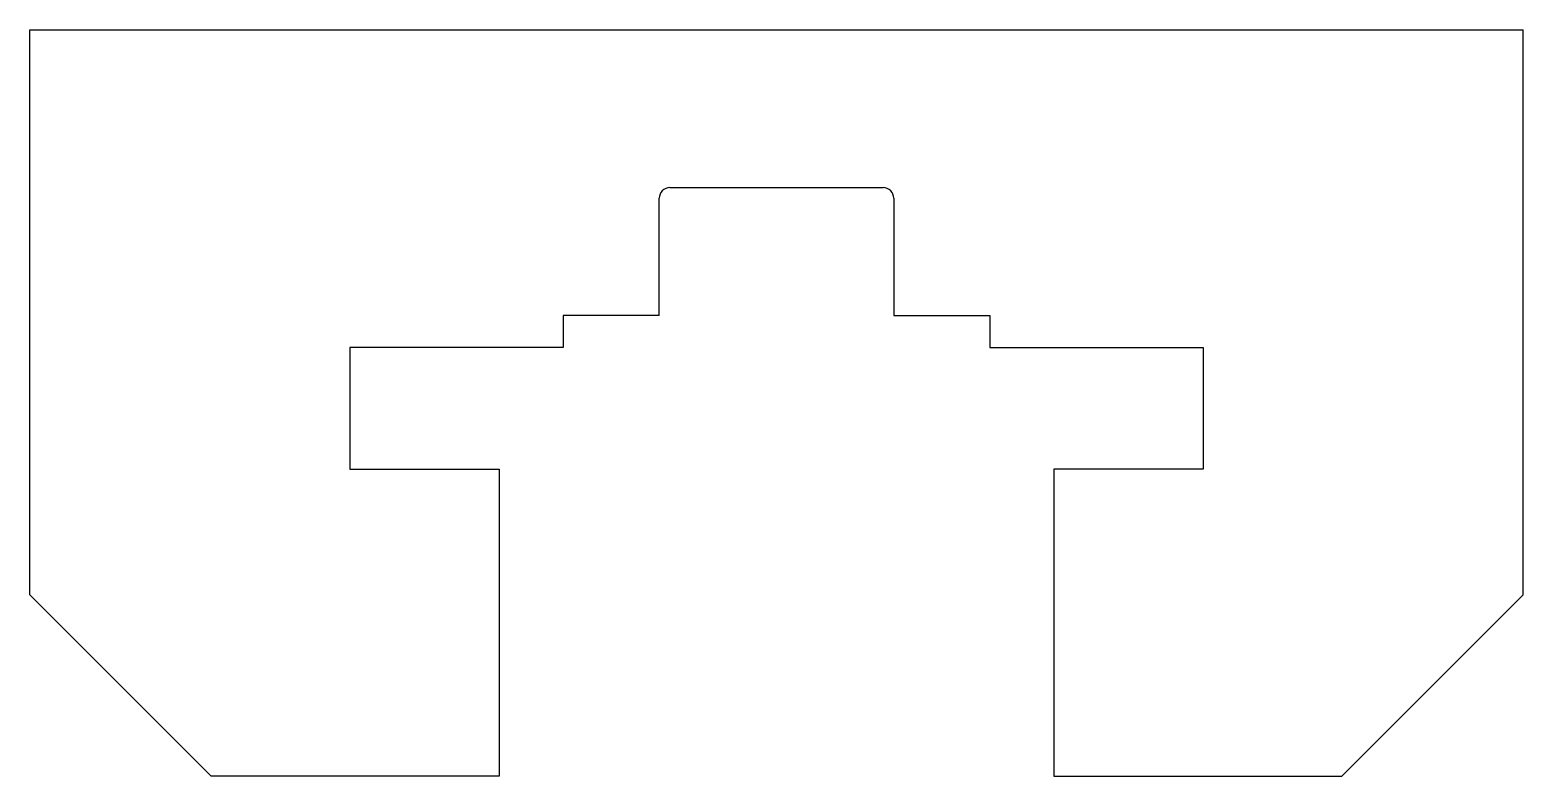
# Model space of a CAD drawing. Extents: x 0 to 70, y 0 to 35.
import ezdxf

# ---------------------------------------------------------------- set-up
doc = ezdxf.new("R2010")
doc.units = 0
doc.layers.add('Shape2DView', color=7, linetype='CONTINUOUS')

msp = doc.modelspace()

# ---------------------------------------------------------------- linework, layer by layer
at = {"layer": 'Shape2DView'}
for p, q in [((0, 35), (70, 35)), ((0, 8.5), (0, 35)), ((70, 8.5), (70, 35)), ((30, 27.6), (40, 27.6)), ((29.5, 21.6), (29.5, 27.1)), ((40.5, 27.1), (40.5, 21.6)), ((29.5, 21.6), (25, 21.6)), ((25, 21.6), (25, 20.1)), ((40.5, 21.6), (45, 21.6)), ((45, 21.6), (45, 20.1)), ((15, 20.1), (15, 14.4)), ((25, 20.1), (15, 20.1)), ((45, 20.1), (55, 20.1)), ((55, 20.1), (55, 14.4)), ((15, 14.4), (22, 14.4)), ((22, 14.4), (22, 0)), ((55, 14.4), (48, 14.4)), ((48, 14.4), (48, 0)), ((0, 8.5), (8.5, 0)), ((61.5, 0), (70, 8.5)), ((22, 0), (8.5, 0)), ((48, 0), (61.5, 0))]:
    msp.add_line(p, q, dxfattribs=at)
for centre, start, end in [((30, 27.1), 90, 180), ((40, 27.1), 0, 90)]:
    msp.add_arc(centre, 0.5, start, end, dxfattribs=at)

doc.saveas('drawing.dxf')
